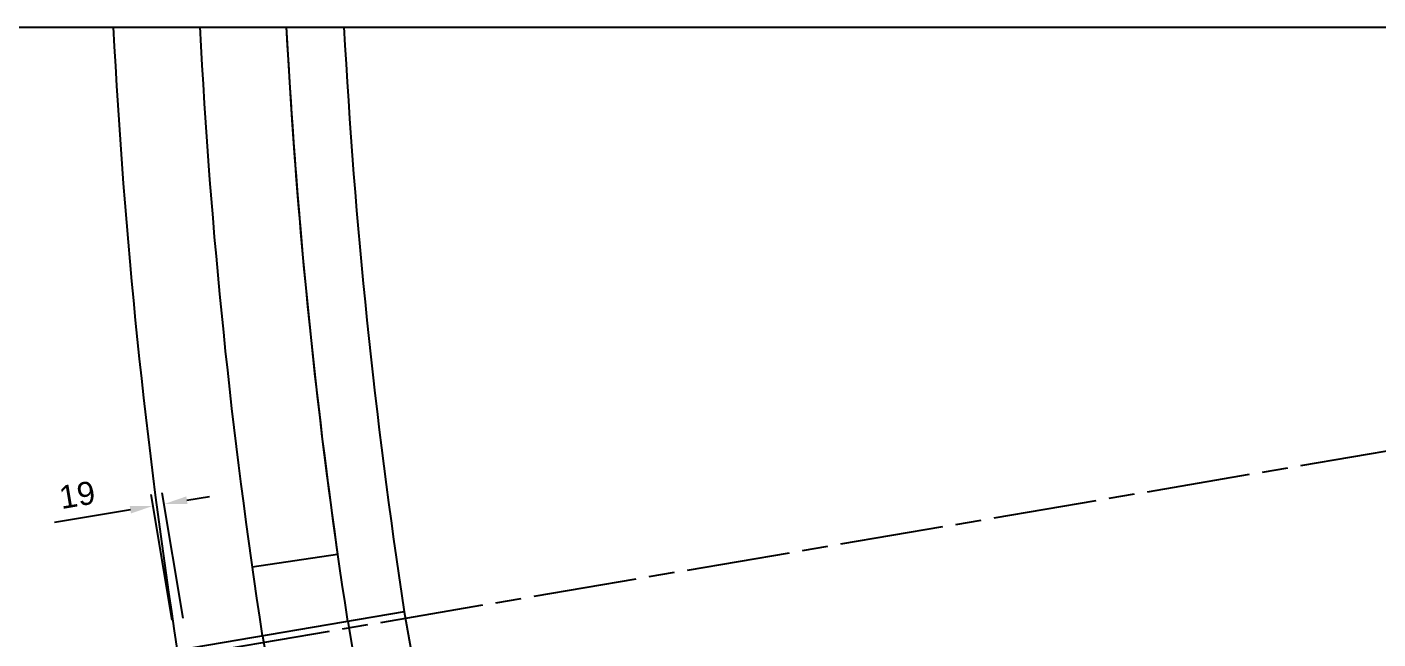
# Model space of a CAD drawing. Header units: inches. Extents: x 19267 to 40087, y 4081 to 15521.
# Drawn here: x 21843 to 24188, y 14459 to 15521 of the extents above; entities that cross this region are included whole.
import ezdxf

# ---------------------------------------------------------------- set-up
doc = ezdxf.new("R2010")
doc.units = ezdxf.units.IN
doc.header["$MEASUREMENT"] = 0
doc.linetypes.add('CENTERLINE', pattern=[30, 12, -1.5, 3, -1.5, 12])
doc.layers.get('DEFPOINTS').update_dxf_attribs({"color": 251})
doc.layers.add('20-TEXT', color=3, linetype='Continuous')
doc.layers.add('NEW_GF', color=7, linetype='Continuous', true_color=0xffffff)
doc.layers.add('vport', color=6, linetype='Continuous', plot=False)
doc.styles.get("Standard").update_dxf_attribs({"font": 'arial.ttf'})
doc.dimstyles.new('20-TEXT', dxfattribs={"dimscale": 20, "dimtxt": 2, "dimasz": 2, "dimexe": 1, "dimexo": 1.5, "dimgap": 1, "dimtad": 1, "dimdec": 0, "dimzin": 0, "dimdsep": 46, "dimtxsty": 'Standard', "dimcen": 0.09, "dimadec": 4, "dimazin": 0, "dimtfac": 1, "dimtdec": 0, "dimtofl": 0, "dimtmove": 0, "dimatfit": 3, "dimfxl": 1, "dimtolj": 1, "dimtzin": 0, "dimarcsym": 0})

# ---------------------------------------------------------------- blocks, each defined once
blk = doc.blocks.new('*D32')
at = {"layer": '20-TEXT', "color": 0, "lineweight": -2, "transparency": 16777216}
for p, q in [((22095.1, 14491.8), (22058.6, 14709.8)), ((22114.3, 14495), (22077.8, 14713)), ((22120.6, 14699.9), (22160, 14706.5)), ((22022.4, 14683.5), (21890.6, 14661.4))]:
    blk.add_line(p, q, dxfattribs=at)
at = {"layer": '20-TEXT', "color": 0, "transparency": 16777216}
for points in [[(22119.5, 14706.5), (22121.7, 14693.3), (22081.1, 14693.3)], [(22021.3, 14690), (22023.5, 14676.9), (22061.9, 14690.1)]]:
    blk.add_solid(points, dxfattribs=at)
at = {"layer": 'DEFPOINTS', "color": 0, "transparency": 16777216}
for p in [(22061.9, 14690.1), (22100, 14462.2), (22119.2, 14465.4)]:
    blk.add_point(p, dxfattribs=at)
at = {"layer": '20-TEXT', "color": 0, "transparency": 16777216, "insert": (21930.1, 14709), "char_height": 40, "attachment_point": 5, "rotation": 9.5041}
blk.add_mtext('\\A1;19', dxfattribs=at)

msp = doc.modelspace()

# ---------------------------------------------------------------- linework, layer by layer
at = {"color": 1, "linetype": 'CENTERLINE', "ltscale": 15}
msp.add_line((25827.7, 15062.1), (22126.6, 14431), dxfattribs=at)
at = {"color": 4}
for q in [(22103.8, 14439.3), (22103.9, 14439.3)]:
    msp.add_line((22498, 14506.1), q, dxfattribs=at)
at = {"color": 1, "ltscale": 30}
for centre, radius, start, end in [((33681.2, 16406.8), 11343.6, 189.6455, 207.5734), ((33655.9, 16397.9), 11416.8, 189.62284, 207.59324), ((33656.6, 16398.1), 11567.6, 189.62305, 207.59259)]:
    msp.add_arc(centre, radius, start, end, dxfattribs=at)
at = {"layer": 'NEW_GF', "color": 2, "linetype": 'Continuous', "ltscale": 100}
msp.add_line((22233.7, 14584), (22382, 14606.5), dxfattribs=at)
at = {"layer": 'NEW_GF', "color": 4, "linetype": 'Continuous', "ltscale": 100}
for centre, radius, start, end in [((32615.3, 16066.3), 10636.6, 182.93705, 188.79849), ((32615.3, 16066.3), 10636.6, 182.93705, 188.79849), ((32674.7, 16068.6), 10296, 183.04679, 188.72846), ((32674.7, 16068.6), 10296, 183.04679, 188.72846)]:
    msp.add_arc(centre, radius, start, end, dxfattribs=at)
at = {"layer": 'NEW_GF', "color": 2, "linetype": 'Continuous', "ltscale": 100}
for radius, start, end in [(10546, 182.9745, 188.7499), (10546, 182.9745, 188.7499), (10396, 183.01746, 188.08466), (10396, 183.01746, 188.73702)]:
    msp.add_arc((32674.7, 16068.6), radius, start, end, dxfattribs=at)
at = {"layer": 'vport', "ltscale": 5}
msp.add_lwpolyline([(19266.9, 15521.3), (25827.7, 15521.3), (25827.7, 10040.9), (19266.9, 10040.9)], close=True, dxfattribs=at)

# ---------------------------------------------------------------- dimensions: what is measured, and where the dimension line sits
at = {"layer": '20-TEXT'}
dim = msp.add_aligned_dim(p1=(22119.2, 14465.4), p2=(22100, 14462.2), distance=-231, dimstyle='20-TEXT', dxfattribs=at)
dim.commit()
dim.dimension.update_dxf_attribs({"geometry": '*D32', "text_midpoint": (21930.1, 14709)})

doc.saveas('drawing.dxf')
